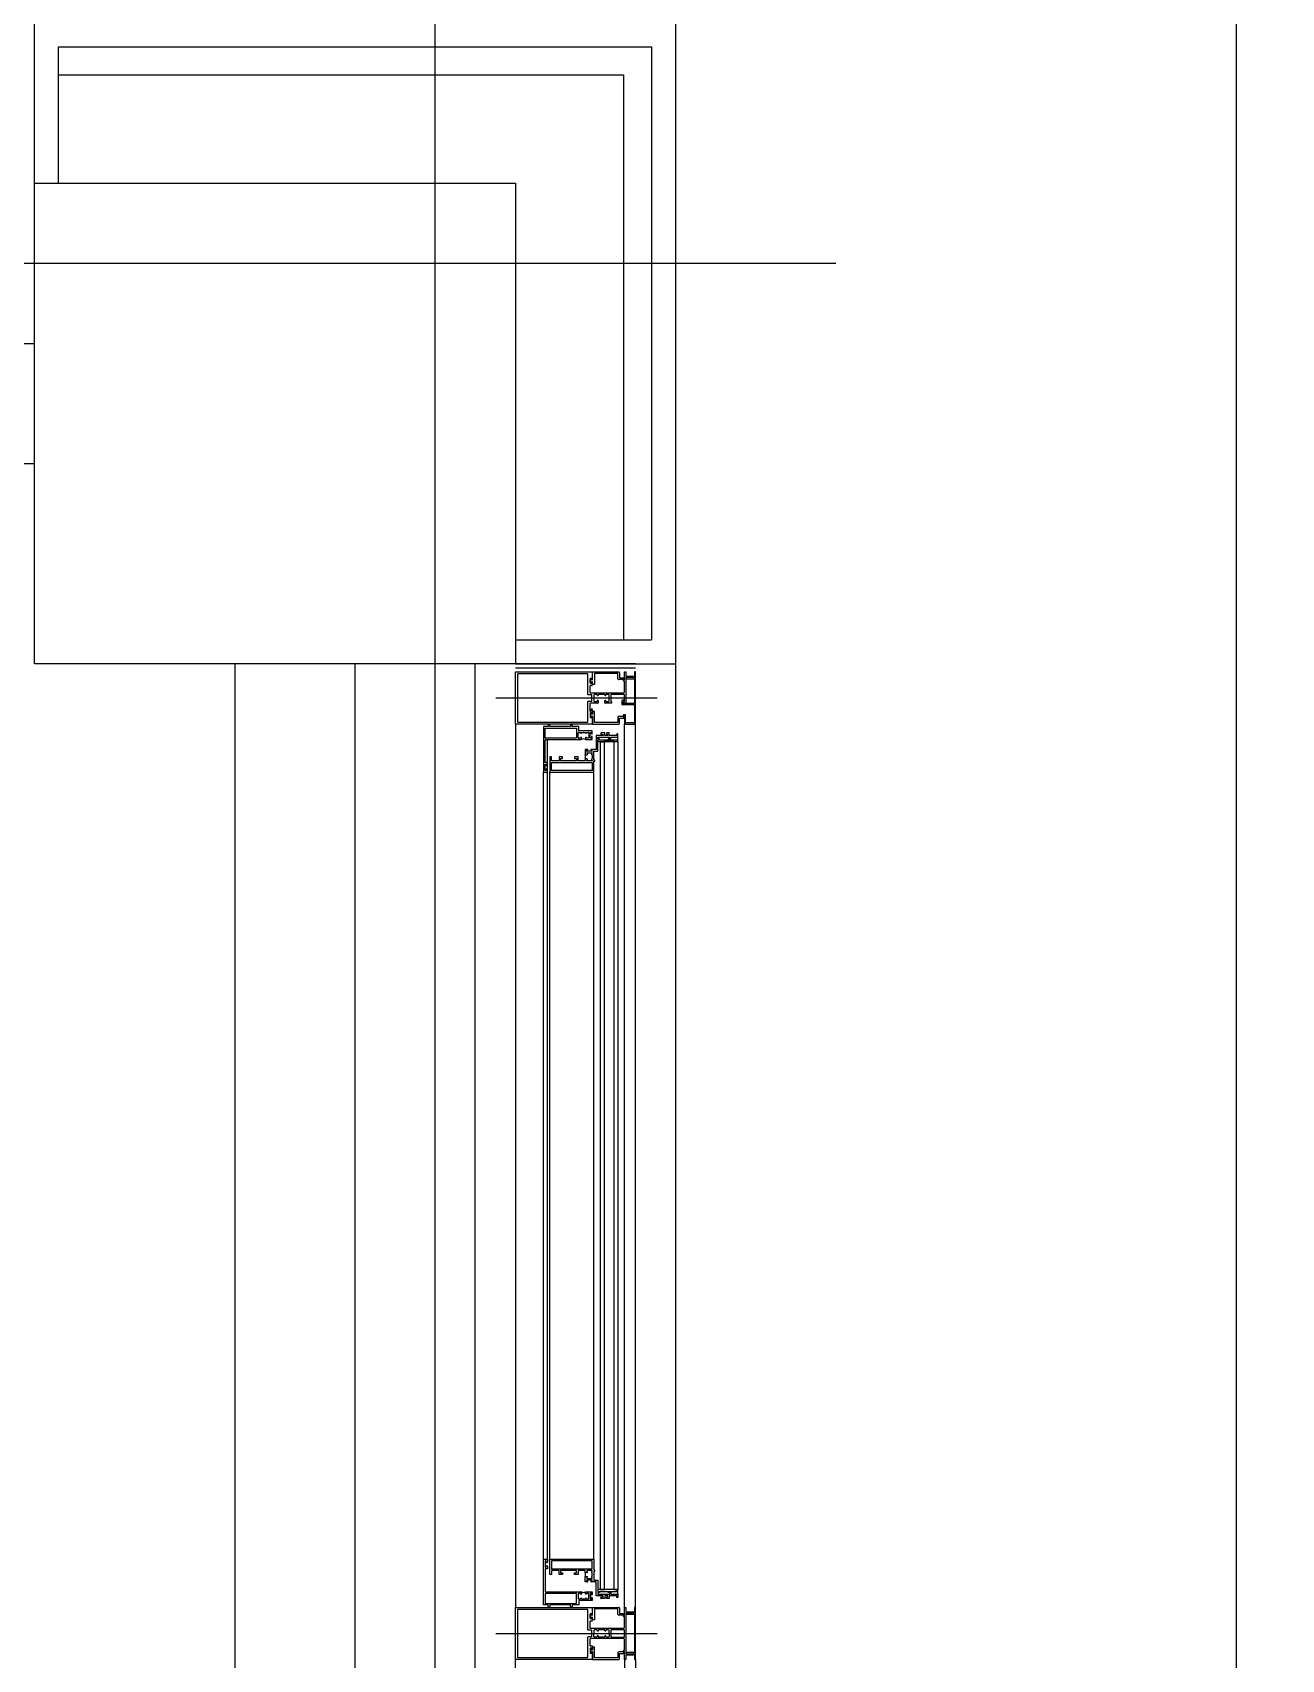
# Model space of a CAD drawing. Header units: millimetres. Extents: x 0 to 356400, y 0 to 68257.
# Drawn here: x 66774.1 to 66836.4, y 7028.2 to 7109.4 of the extents above; entities that cross this region are included whole.
import ezdxf

# ---------------------------------------------------------------- set-up
doc = ezdxf.new("R2010")
doc.units = ezdxf.units.MM
doc.header["$LTSCALE"] = 75
doc.layers.add('8', color=8, linetype='Continuous')

# ---------------------------------------------------------------- blocks, each defined once
blk = doc.blocks.new('G$C7369CDF7')
at = {"layer": '8'}
for p, q in [((16630.3, 55550), (5730.3, 55550)), ((6730.3, 45550), (6730.3, 55050)), ((6430.3, 54850), (7230.3, 54850)), ((7230.3, 54650), (7230.3, 54850)), ((7230.3, 54850), (10850.3, 54850)), ((7272.8, 54625.8), (7272.8, 54827.1)), ((8440.3, 54625.8), (8440.3, 54827.1)), ((6460.3, 54080), (6460.3, 54820)), ((6460.3, 54820), (7200.3, 54820)), ((7200.3, 54650), (7200.3, 54820)), ((6495.3, 54080), (6495.3, 54785)), ((6495.3, 54785), (7200.3, 54785)), ((7230.3, 54800), (7230.3, 54600)), ((7230.3, 54650), (7230.3, 54800)), ((7235.3, 54650), (7235.3, 54800)), ((7305.3, 54800), (7240.3, 54800)), ((7240.3, 54800), (7240.3, 54798.5)), ((7240.3, 54798.5), (7246.8, 54798.5)), ((7240.3, 54786), (7240.3, 54788)), ((7240.3, 54788), (7245.2, 54788)), ((7250.3, 54786), (7240.3, 54786)), ((7245.7, 54788.5), (7245.7, 54796.7)), ((7247.2, 54796.7), (7247.2, 54788.5)), ((7247.3, 54798), (7247.3, 54789.1)), ((7247.7, 54788), (7278.3, 54788)), ((7247.8, 54780), (7247.8, 54785.5)), ((7247.8, 54785.5), (7249.8, 54785.5)), ((7248.8, 54789.1), (7248.8, 54798)), ((7249.3, 54798.5), (7278.6, 54798.5)), ((7249.8, 54785.5), (7249.8, 54779)), ((7250.3, 54785.3), (7250.3, 54786)), ((7265.3, 54786), (7251.8, 54786)), ((7251.8, 54786), (7251.8, 54785.3)), ((7266.3, 54757.8), (7266.3, 54785)), ((7268.3, 54785.5), (7268.3, 54769.5)), ((7276.9, 54786), (7268.8, 54786)), ((7277.1, 54785.7), (7275.6, 54785.7)), ((7275.6, 54785.7), (7275.6, 54783.7)), ((7276.6, 54782.7), (7280.1, 54782.7)), ((7277.6, 54784.2), (7277.1, 54785.7)), ((7277.8, 54784.5), (7277.4, 54785.7)), ((7279.6, 54784.2), (7277.6, 54784.2)), ((7279.3, 54784.5), (7277.8, 54784.5)), ((7279.3, 54787), (7279.3, 54784.5)), ((7279.6, 54797.5), (7279.6, 54784.2)), ((7281.1, 54783.7), (7281.1, 54797.5)), ((7282.1, 54798.5), (7303.3, 54798.5)), ((7303.3, 54787.5), (7293.8, 54787.5)), ((7293.8, 54787.5), (7293.8, 54785.3)), ((7295.3, 54785.3), (7295.3, 54786)), ((7295.3, 54786), (7305.3, 54786)), ((7297.8, 54785.5), (7295.8, 54785.5)), ((7295.8, 54785.5), (7295.8, 54779)), ((7297.8, 54780), (7297.8, 54785.5)), ((7303.8, 54798), (7303.8, 54788)), ((8407.8, 54800), (7305.3, 54800)), ((7305.3, 54786), (7305.3, 54800)), ((8407.8, 54786), (7305.3, 54786)), ((8440.3, 54800), (8407.8, 54800)), ((8407.8, 54800), (8407.8, 54798.5)), ((8407.8, 54798.5), (8414.3, 54798.5)), ((8407.8, 54786), (8407.8, 54788)), ((8407.8, 54788), (8412.7, 54788)), ((8417.8, 54786), (8407.8, 54786)), ((8413.2, 54788.5), (8413.2, 54796.7)), ((8414.7, 54796.7), (8414.7, 54788.5)), ((8414.8, 54798), (8414.8, 54789.1)), ((8415.2, 54788), (8440.3, 54788)), ((8415.3, 54780), (8415.3, 54785.5)), ((8415.3, 54785.5), (8417.3, 54785.5)), ((8416.3, 54789.1), (8416.3, 54798)), ((8416.8, 54798.5), (8464.3, 54798.5)), ((8417.3, 54785.5), (8417.3, 54779)), ((8417.8, 54785.3), (8417.8, 54786)), ((8432.8, 54786), (8419.3, 54786)), ((8419.3, 54786), (8419.3, 54785.3)), ((8433.8, 54757.8), (8433.8, 54785)), ((8444.8, 54786), (8435.8, 54786)), ((8435.8, 54786), (8435.8, 54769)), ((8472.8, 54800), (8440.3, 54800)), ((8440.3, 54788), (8465.4, 54788)), ((8444.8, 54769), (8444.8, 54786)), ((8446.8, 54785), (8446.8, 54757.8)), ((8461.3, 54786), (8447.8, 54786)), ((8461.3, 54785.3), (8461.3, 54786)), ((8472.8, 54786), (8462.8, 54786)), ((8462.8, 54786), (8462.8, 54785.3)), ((8465.3, 54785.5), (8463.3, 54785.5)), ((8463.3, 54785.5), (8463.3, 54779)), ((8464.3, 54798.5), (8464.3, 54789.1)), ((8465.3, 54780), (8465.3, 54785.5)), ((8465.8, 54789.1), (8465.8, 54798)), ((8465.9, 54788.5), (8465.9, 54796.7)), ((8466.3, 54798.5), (8472.8, 54798.5)), ((8467.4, 54796.7), (8467.4, 54788.5)), ((8467.9, 54788), (8472.8, 54788)), ((8472.8, 54800), (10775.3, 54800)), ((8472.8, 54798.5), (8472.8, 54800)), ((8472.8, 54788), (8472.8, 54786)), ((8472.8, 54786), (10775.3, 54786)), ((7240.3, 54746.3), (7240.3, 54779)), ((7241.3, 54780), (7247.8, 54780)), ((7248.8, 54778), (7242.3, 54778)), ((7242.3, 54778), (7242.3, 54748.6)), ((7268.3, 54766.2), (7268.3, 54763.5)), ((7268.8, 54769), (7277, 54769)), ((7268.8, 54763), (7269, 54763)), ((7276.5, 54767), (7269.1, 54767)), ((7276.5, 54763), (7276.8, 54763)), ((7277.3, 54763.5), (7277.3, 54766.2)), ((7277.4, 54769.3), (7277.8, 54770)), ((7277.8, 54770), (7279.3, 54770)), ((7279.3, 54770), (7279.3, 54762)), ((7296.8, 54778), (7303.3, 54778)), ((7304.3, 54780), (7297.8, 54780)), ((7303.3, 54778), (7303.3, 54748.6)), ((7305.3, 54746.3), (7305.3, 54779)), ((7319.7, 54767.2), (7316.5, 54767.2)), ((7316.5, 54767.2), (7316.5, 54764.2)), ((7317, 54763.7), (7317.7, 54763.7)), ((7317.5, 54777.7), (7317.5, 54776.8)), ((7321.7, 54778), (7317.8, 54778)), ((7317.8, 54776.5), (7319.7, 54776.5)), ((7318.2, 54764.2), (7318.2, 54765.2)), ((7318.2, 54765.2), (7319.7, 54765.2)), ((7319.7, 54776.5), (7319.7, 54767.2)), ((7319.7, 54765.2), (7319.7, 54763.7)), ((7319.7, 54763.7), (7319.7, 54761.5)), ((7321.7, 54769), (7321.7, 54778)), ((7325.2, 54769), (7321.7, 54769)), ((7321.7, 54753), (7321.7, 54767.7)), ((7321.7, 54767.7), (7323.9, 54767.7)), ((7323.9, 54767.7), (7323.9, 54765.7)), ((7323.9, 54765.7), (7325.2, 54765.7)), ((7327.7, 54777), (7325.2, 54753)), ((7325.2, 54753), (7325.2, 54777)), ((7325.2, 54777), (7327.7, 54777)), ((7325.2, 54765.7), (7325.2, 54769)), ((7327.7, 54778), (8385.4, 54778)), ((7327.7, 54778), (7327.7, 54756)), ((7327.7, 54777), (7327.7, 54753)), ((7327.7, 54773), (8385.4, 54773)), ((7327.7, 54756), (7327.7, 54762)), ((8385.4, 54773), (8385.4, 54778)), ((8385.4, 54777), (8385.4, 54753)), ((8387.9, 54777), (8385.4, 54777)), ((8385.4, 54756), (8385.4, 54762)), ((8387.9, 54753), (8387.9, 54777)), ((8387.9, 54765.7), (8387.9, 54769)), ((8387.9, 54769), (8391.4, 54769)), ((8389.2, 54765.7), (8387.9, 54765.7)), ((8391.4, 54767.7), (8389.2, 54767.7)), ((8389.2, 54767.7), (8389.2, 54765.7)), ((8391.4, 54769), (8391.4, 54778)), ((8391.4, 54778), (8395.3, 54778)), ((8391.4, 54753), (8391.4, 54767.7)), ((8395.3, 54776.5), (8393.4, 54776.5)), ((8393.4, 54776.5), (8393.4, 54767.2)), ((8393.4, 54767.2), (8396.6, 54767.2)), ((8394.9, 54765.2), (8393.4, 54765.2)), ((8393.4, 54765.2), (8393.4, 54763.7)), ((8393.4, 54763.7), (8393.4, 54761.5)), ((8394.9, 54764.2), (8394.9, 54765.2)), ((8396.1, 54763.7), (8395.4, 54763.7)), ((8395.6, 54777.7), (8395.6, 54776.8)), ((8396.6, 54767.2), (8396.6, 54764.2)), ((8407.8, 54746.3), (8407.8, 54779)), ((8408.8, 54780), (8415.3, 54780)), ((8416.3, 54778), (8409.8, 54778)), ((8409.8, 54778), (8409.8, 54748.6)), ((8435.8, 54769), (8440.3, 54769)), ((8435.8, 54766.2), (8435.8, 54763.5)), ((8436.3, 54763), (8436.5, 54763)), ((8440.3, 54767), (8436.6, 54767)), ((8440.3, 54769), (8444.8, 54769)), ((8440.3, 54767), (8444, 54767)), ((8444.3, 54763), (8444, 54763)), ((8444.8, 54766.2), (8444.8, 54763.5)), ((8464.3, 54778), (8470.8, 54778)), ((8471.8, 54780), (8465.3, 54780)), ((8470.8, 54778), (8470.8, 54748.6)), ((8472.8, 54746.3), (8472.8, 54779)), ((7249.8, 54746.3), (7240.3, 54746.3)), ((7240.3, 54746), (7249.2, 54746)), ((7240.3, 54650), (7240.3, 54746)), ((7242.3, 54748.6), (7255.8, 54748.6)), ((7249.2, 54744.9), (7248.3, 54744.9)), ((7248.3, 54744.9), (7248.3, 54743.3)), ((7248.3, 54743.3), (7254.3, 54743.3)), ((7248.4, 54743.9), (7248.4, 54744.4)), ((7248.9, 54744.9), (7249.8, 54744.9)), ((7253.6, 54743.4), (7248.9, 54743.4)), ((7255.8, 54746.3), (7252.8, 54746.3)), ((7252.8, 54744.9), (7253.6, 54744.9)), ((7253.3, 54746), (7256.8, 54746)), ((7254.3, 54744.9), (7253.3, 54744.9)), ((7254.1, 54744.4), (7254.1, 54743.9)), ((7254.3, 54743.3), (7254.3, 54744.9)), ((7255.8, 54748.6), (7255.8, 54746.3)), ((7257.3, 54745.5), (7257.3, 54743.5)), ((7257.8, 54743), (7265.8, 54743)), ((7266.6, 54757.5), (7266.3, 54757.8)), ((7266.3, 54757.2), (7266.6, 54757.5)), ((7266.3, 54743.5), (7266.3, 54757.2)), ((7268.3, 54761), (7268.3, 54754)), ((7268.3, 54751.5), (7268.3, 54748.8)), ((7269, 54761.5), (7268.8, 54761.5)), ((7268.8, 54753.5), (7269, 54753.5)), ((7269, 54752), (7268.8, 54752)), ((7268.8, 54745), (7268.8, 54741)), ((7269.1, 54748), (7276.5, 54748)), ((7276.3, 54745.5), (7269.3, 54745.5)), ((7278.8, 54761.5), (7276.5, 54761.5)), ((7276.5, 54753.5), (7278.8, 54753.5)), ((7276.8, 54752), (7276.5, 54752)), ((7276.8, 54741), (7276.8, 54745)), ((7277.3, 54748.8), (7277.3, 54751.5)), ((7279.3, 54753), (7279.3, 54743.5)), ((7279.8, 54743), (7288.8, 54743)), ((7287.3, 54746), (7292.2, 54746)), ((7288.8, 54744.5), (7287.3, 54744.5)), ((7289.3, 54743.5), (7289.3, 54744)), ((7303.3, 54748.6), (7289.8, 54748.6)), ((7289.8, 54748.6), (7289.8, 54746.3)), ((7289.8, 54746.3), (7292.8, 54746.3)), ((7292.2, 54744.9), (7291.3, 54744.9)), ((7291.3, 54744.9), (7291.3, 54743.3)), ((7291.3, 54743.3), (7297.3, 54743.3)), ((7291.4, 54744.4), (7291.4, 54743.9)), ((7292.8, 54744.9), (7291.9, 54744.9)), ((7291.9, 54743.4), (7296.6, 54743.4)), ((7295.8, 54746.3), (7305.3, 54746.3)), ((7296.6, 54744.9), (7295.8, 54744.9)), ((7296.3, 54746), (7305.3, 54746)), ((7297.3, 54744.9), (7296.3, 54744.9)), ((7297.1, 54743.9), (7297.1, 54744.4)), ((7297.3, 54743.3), (7297.3, 54744.9)), ((7305.3, 54746), (7305.3, 54650)), ((7317.3, 54746), (7313.8, 54746)), ((7313.8, 54746), (7313.8, 54735.3)), ((7315.8, 54743.5), (7315.8, 54745)), ((7315.8, 54745), (7317.3, 54745)), ((7322.8, 54743.5), (7315.8, 54743.5)), ((7319.7, 54761.5), (7316.5, 54761.5)), ((7316.5, 54761.5), (7316.5, 54757)), ((7317, 54756.5), (7317.7, 54756.5)), ((7318.2, 54757), (7318.2, 54759.5)), ((7318.2, 54759.5), (7319.7, 54759.5)), ((7319.7, 54759.5), (7319.7, 54751)), ((7319.7, 54751), (7337, 54751)), ((7320.8, 54745.5), (7320.8, 54745.5)), ((7324.8, 54746), (7321.3, 54746)), ((7321.3, 54745), (7322.8, 54745)), ((7323.9, 54753), (7321.7, 54753)), ((7322.8, 54745), (7322.8, 54743.5)), ((7325.2, 54755), (7323.9, 54755)), ((7323.9, 54755), (7323.9, 54753)), ((7324.8, 54738.1), (7324.8, 54746)), ((7325.2, 54753), (7325.2, 54755)), ((7327.7, 54753), (7325.2, 54753)), ((7339, 54753), (7325.2, 54753)), ((7327.7, 54761), (8385.4, 54761)), ((7327.7, 54756), (8385.4, 54756)), ((7337, 54751), (7337, 54744.5)), ((7338, 54744.5), (7338, 54745.4)), ((7339, 54748), (7339, 54753)), ((7346, 54748), (7339, 54748)), ((7339.3, 54745.4), (7339.3, 54739.2)), ((7341.3, 54739.6), (7341.3, 54745.4)), ((7341.9, 54746), (7342.2, 54746)), ((7344.2, 54746), (7344.2, 54748)), ((7344.2, 54746), (7348.4, 54746)), ((7346.3, 54747.7), (7346, 54748)), ((7346.6, 54748), (7346.3, 54747.7)), ((7350.3, 54748), (7346.6, 54748)), ((7350.3, 54748.5), (7350.3, 54748)), ((7350.4, 54746), (7350.7, 54746)), ((7351.3, 54745.4), (7351.3, 54739.6)), ((7351.8, 54748), (7351.8, 54748.5)), ((8347.8, 54748), (7351.8, 54748)), ((7365.3, 54748), (7351.8, 54748)), ((7353.3, 54695), (7353.3, 54746)), ((7353.3, 54746), (7363.3, 54746)), ((7363.3, 54746), (7363.3, 54695)), ((7365.3, 54693), (7365.3, 54748)), ((8347.8, 54693), (8347.8, 54748)), ((8347.8, 54748), (8361.3, 54748)), ((8359.8, 54746), (8349.8, 54746)), ((8349.8, 54746), (8349.8, 54695)), ((8359.8, 54695), (8359.8, 54746)), ((8361.3, 54748), (8361.3, 54748.5)), ((8361.8, 54745.4), (8361.8, 54739.6)), ((8362.7, 54746), (8362.4, 54746)), ((8362.8, 54748.5), (8362.8, 54748)), ((8362.8, 54748), (8366.5, 54748)), ((8368.9, 54746), (8364.7, 54746)), ((8366.5, 54748), (8366.8, 54747.7)), ((8366.8, 54747.7), (8367.1, 54748)), ((8367.1, 54748), (8374, 54748)), ((8371.2, 54746), (8370.9, 54746)), ((8371.8, 54739.6), (8371.8, 54745.4)), ((8373.8, 54745.4), (8373.8, 54739.2)), ((8374, 54748), (8374, 54753)), ((8374, 54753), (8387.9, 54753)), ((8375, 54744.5), (8375, 54745.4)), ((8393.4, 54751), (8376, 54751)), ((8376, 54751), (8376, 54744.5)), ((8385.4, 54753), (8387.9, 54753)), ((8387.9, 54753), (8387.9, 54755)), ((8387.9, 54755), (8389.2, 54755)), ((8388.3, 54738.1), (8388.3, 54746)), ((8388.3, 54746), (8391.8, 54746)), ((8389.2, 54755), (8389.2, 54753)), ((8389.2, 54753), (8391.4, 54753)), ((8391.8, 54745), (8390.3, 54745)), ((8390.3, 54745), (8390.3, 54743.5)), ((8390.3, 54743.5), (8397.3, 54743.5)), ((8392.3, 54745.5), (8392.3, 54745.5)), ((8393.4, 54761.5), (8396.6, 54761.5)), ((8394.9, 54759.5), (8393.4, 54759.5)), ((8393.4, 54759.5), (8393.4, 54751)), ((8394.9, 54757), (8394.9, 54759.5)), ((8396.1, 54756.5), (8395.4, 54756.5)), ((8395.8, 54746), (8399.3, 54746)), ((8397.3, 54745), (8395.8, 54745)), ((8396.6, 54761.5), (8396.6, 54757)), ((8397.3, 54743.5), (8397.3, 54745)), ((8399.3, 54746), (8399.3, 54735.3)), ((8417.3, 54746.3), (8407.8, 54746.3)), ((8407.8, 54650), (8407.8, 54746)), ((8407.8, 54746), (8416.7, 54746)), ((8409.8, 54748.6), (8423.3, 54748.6)), ((8416.7, 54744.9), (8415.8, 54744.9)), ((8415.8, 54744.9), (8415.8, 54743.3)), ((8415.8, 54743.3), (8421.8, 54743.3)), ((8415.9, 54743.9), (8415.9, 54744.4)), ((8416.4, 54744.9), (8417.3, 54744.9)), ((8421.1, 54743.4), (8416.4, 54743.4)), ((8423.3, 54746.3), (8420.3, 54746.3)), ((8420.3, 54744.9), (8421.1, 54744.9)), ((8420.8, 54746), (8424.3, 54746)), ((8421.8, 54744.9), (8420.8, 54744.9)), ((8421.6, 54744.4), (8421.6, 54743.9)), ((8421.8, 54743.3), (8421.8, 54744.9)), ((8423.3, 54748.6), (8423.3, 54746.3)), ((8424.8, 54745.5), (8424.8, 54743.5)), ((8425.3, 54743), (8433.3, 54743)), ((8434.1, 54757.5), (8433.8, 54757.8)), ((8433.8, 54757.2), (8434.1, 54757.5)), ((8433.8, 54743.5), (8433.8, 54757.2)), ((8435.8, 54761), (8435.8, 54754)), ((8435.8, 54751.5), (8435.8, 54748.8)), ((8436.5, 54761.5), (8436.3, 54761.5)), ((8436.3, 54753.5), (8436.5, 54753.5)), ((8436.5, 54752), (8436.3, 54752)), ((8436.3, 54745), (8436.3, 54741)), ((8436.6, 54748), (8440.3, 54748)), ((8440.3, 54745.5), (8436.8, 54745.5)), ((8444, 54748), (8440.3, 54748)), ((8443.8, 54745.5), (8440.3, 54745.5)), ((8444, 54761.5), (8444.3, 54761.5)), ((8444.3, 54753.5), (8444, 54753.5)), ((8444, 54752), (8444.3, 54752)), ((8444.3, 54741), (8444.3, 54745)), ((8444.8, 54761), (8444.8, 54754)), ((8444.8, 54751.5), (8444.8, 54748.8)), ((8446.8, 54757.8), (8446.5, 54757.5)), ((8446.5, 54757.5), (8446.8, 54757.2)), ((8446.8, 54757.2), (8446.8, 54743.5)), ((8447.3, 54743), (8455.3, 54743)), ((8455.8, 54743.5), (8455.8, 54745.5)), ((8456.3, 54746), (8459.7, 54746)), ((8470.8, 54748.6), (8457.3, 54748.6)), ((8457.3, 54748.6), (8457.3, 54746.3)), ((8457.3, 54746.3), (8460.3, 54746.3)), ((8459.7, 54744.9), (8458.8, 54744.9)), ((8458.8, 54744.9), (8458.8, 54743.3)), ((8458.8, 54743.3), (8464.8, 54743.3)), ((8458.9, 54744.4), (8458.9, 54743.9)), ((8460.3, 54744.9), (8459.4, 54744.9)), ((8459.4, 54743.4), (8464.1, 54743.4)), ((8463.3, 54746.3), (8472.8, 54746.3)), ((8464.1, 54744.9), (8463.3, 54744.9)), ((8463.8, 54746), (8472.8, 54746)), ((8464.8, 54744.9), (8463.8, 54744.9)), ((8464.6, 54743.9), (8464.6, 54744.4)), ((8464.8, 54743.3), (8464.8, 54744.9)), ((8472.8, 54746), (8472.8, 54650)), ((7242.8, 54740), (7242.8, 54653)), ((7268.3, 54740.5), (7243.3, 54740.5)), ((7302.3, 54740.5), (7277.3, 54740.5)), ((7302.8, 54653), (7302.8, 54740)), ((7313.3, 54729), (7308.3, 54729)), ((7308.3, 54729), (7308.3, 54721)), ((7310.3, 54726.5), (7322.8, 54726.5)), ((7310.3, 54687), (7310.3, 54726.5)), ((7313.8, 54735.3), (7314.1, 54735)), ((7314.1, 54735), (7313.8, 54734.7)), ((7313.8, 54734.7), (7313.8, 54729.5)), ((7315.8, 54738.6), (7315.8, 54741)), ((7316.3, 54738.6), (7315.8, 54738.6)), ((7315.8, 54732.4), (7315.8, 54737.6)), ((7315.8, 54737.6), (7316.3, 54737.6)), ((7316.3, 54732.4), (7315.8, 54732.4)), ((7315.8, 54729), (7315.8, 54731.4)), ((7315.8, 54731.4), (7316.3, 54731.4)), ((7316.3, 54741.5), (7322.3, 54741.5)), ((7322.3, 54728.5), (7316.3, 54728.5)), ((7322.8, 54738.6), (7322.3, 54738.6)), ((7322.3, 54737.6), (7324.3, 54737.6)), ((7324.3, 54732.4), (7322.3, 54732.4)), ((7322.3, 54731.4), (7322.8, 54731.4)), ((7322.8, 54741), (7322.8, 54738.6)), ((7322.8, 54731.4), (7322.8, 54729)), ((7322.8, 54726.5), (7322.8, 54687)), ((7324.8, 54688), (7324.8, 54731.9)), ((7337, 54740.1), (7337, 54737)), ((7337, 54737), (7343.2, 54737)), ((7338, 54739.2), (7338, 54740.1)), ((7342.2, 54739), (7341.9, 54739)), ((7343.7, 54737.5), (7343.7, 54739.5)), ((7351.3, 54728.5), (7346.3, 54728.5)), ((7346.3, 54728.5), (7346.3, 54724)), ((7346.3, 54724), (7348.3, 54724)), ((7348.3, 54724), (7348.3, 54726.5)), ((7348.3, 54726.5), (7351.3, 54726.5)), ((7348.9, 54739.5), (7348.9, 54737.5)), ((7349.4, 54737), (7351.3, 54737)), ((7350.7, 54739), (7350.4, 54739)), ((7351.3, 54737), (7351.3, 54728.5)), ((7351.3, 54726.5), (7351.3, 54706.5)), ((8363.7, 54737), (8361.8, 54737)), ((8361.8, 54737), (8361.8, 54728.5)), ((8361.8, 54728.5), (8366.8, 54728.5)), ((8364.8, 54726.5), (8361.8, 54726.5)), ((8361.8, 54726.5), (8361.8, 54706.5)), ((8362.4, 54739), (8362.7, 54739)), ((8364.2, 54739.5), (8364.2, 54737.5)), ((8364.8, 54724), (8364.8, 54726.5)), ((8366.8, 54724), (8364.8, 54724)), ((8366.8, 54728.5), (8366.8, 54724)), ((8369.4, 54737.5), (8369.4, 54739.5)), ((8376, 54737), (8369.9, 54737)), ((8370.9, 54739), (8371.2, 54739)), ((8375, 54739.2), (8375, 54740.1)), ((8376, 54740.1), (8376, 54737)), ((8388.3, 54688), (8388.3, 54731.9)), ((8390.8, 54737.6), (8388.8, 54737.6)), ((8388.8, 54732.4), (8390.8, 54732.4)), ((8390.3, 54741), (8390.3, 54738.6)), ((8390.3, 54738.6), (8390.8, 54738.6)), ((8390.8, 54731.4), (8390.3, 54731.4)), ((8390.3, 54731.4), (8390.3, 54729)), ((8402.8, 54726.5), (8390.3, 54726.5)), ((8390.3, 54726.5), (8390.3, 54687)), ((8396.8, 54741.5), (8390.8, 54741.5)), ((8390.8, 54728.5), (8396.8, 54728.5)), ((8396.8, 54738.6), (8397.3, 54738.6)), ((8397.3, 54737.6), (8396.8, 54737.6)), ((8396.8, 54732.4), (8397.3, 54732.4)), ((8397.3, 54731.4), (8396.8, 54731.4)), ((8397.3, 54738.6), (8397.3, 54741)), ((8397.3, 54732.4), (8397.3, 54737.6)), ((8397.3, 54729), (8397.3, 54731.4)), ((8399.3, 54735.3), (8399, 54735)), ((8399, 54735), (8399.3, 54734.7)), ((8399.3, 54734.7), (8399.3, 54729.5)), ((8399.8, 54729), (8404.8, 54729)), ((8402.8, 54687), (8402.8, 54726.5)), ((8404.8, 54729), (8404.8, 54721)), ((8410.3, 54740), (8410.3, 54652.5)), ((8435.8, 54740.5), (8410.8, 54740.5)), ((8469.8, 54740.5), (8444.8, 54740.5)), ((8470.3, 54652.5), (8470.3, 54740)), ((7308.3, 54721), (7306.3, 54721)), ((7306.3, 54719), (7308.3, 54719)), ((7308.3, 54719), (7308.3, 54693)), ((7348.3, 54709), (7346.3, 54709)), ((7346.3, 54709), (7346.3, 54704.5)), ((7346.3, 54704.5), (7351.3, 54704.5)), ((7348.3, 54706.5), (7348.3, 54709)), ((7351.3, 54706.5), (7348.3, 54706.5)), ((7351.3, 54704.5), (7351.3, 54695)), ((8361.8, 54706.5), (8364.8, 54706.5)), ((8366.8, 54704.5), (8361.8, 54704.5)), ((8361.8, 54704.5), (8361.8, 54695)), ((8364.8, 54706.5), (8364.8, 54709)), ((8364.8, 54709), (8366.8, 54709)), ((8366.8, 54709), (8366.8, 54704.5)), ((8404.8, 54721), (8406.8, 54721)), ((8406.8, 54719), (8404.8, 54719)), ((8404.8, 54719), (8404.8, 54693)), ((7308.3, 54693), (7306.3, 54693)), ((7306.3, 54691), (7308.3, 54691)), ((7308.3, 54691), (7308.3, 54685)), ((7308.3, 54685), (7365.3, 54685)), ((7322.8, 54687), (7310.3, 54687)), ((8347.8, 54690), (7324.8, 54690)), ((7353.3, 54687), (7325.8, 54687)), ((7351.3, 54695), (7346.3, 54695)), ((7346.3, 54695), (7346.3, 54693)), ((7346.3, 54693), (7365.3, 54693)), ((7363.3, 54695), (7353.3, 54695)), ((7356.8, 54690), (7353.3, 54690)), ((7353.3, 54690), (7353.3, 54687)), ((7355.3, 54687), (7355.3, 54688.5)), ((7355.3, 54688.5), (7356.8, 54688.5)), ((7363.3, 54687), (7355.3, 54687)), ((7365.3, 54690), (7361.8, 54690)), ((7361.8, 54688.5), (7363.3, 54688.5)), ((7363.3, 54688.5), (7363.3, 54687)), ((8347.8, 54693), (7365.3, 54693)), ((7365.3, 54685), (7365.3, 54690)), ((8347.8, 54685), (7365.3, 54685)), ((8366.8, 54693), (8347.8, 54693)), ((8347.8, 54690), (8351.3, 54690)), ((8347.8, 54685), (8347.8, 54690)), ((8404.8, 54685), (8347.8, 54685)), ((8349.8, 54695), (8359.8, 54695)), ((8351.3, 54688.5), (8349.8, 54688.5)), ((8349.8, 54688.5), (8349.8, 54687)), ((8349.8, 54687), (8357.8, 54687)), ((8356.3, 54690), (8359.8, 54690)), ((8357.8, 54688.5), (8356.3, 54688.5)), ((8357.8, 54687), (8357.8, 54688.5)), ((8359.8, 54690), (8359.8, 54687)), ((8359.8, 54687), (8387.3, 54687)), ((8361.8, 54695), (8366.8, 54695)), ((8366.8, 54695), (8366.8, 54693)), ((8390.3, 54687), (8402.8, 54687)), ((8404.8, 54693), (8406.8, 54693)), ((8406.8, 54691), (8404.8, 54691)), ((8404.8, 54691), (8404.8, 54685)), ((6630.3, 54650), (7230.3, 54650)), ((6630.3, 54050), (6630.3, 54650)), ((6630.3, 54650), (7230.3, 54650)), ((6630.3, 54050), (6630.3, 54650)), ((7230.3, 54650), (7230.3, 54050)), ((7230.3, 54650), (7230.3, 54050)), ((7305.3, 54650), (7240.3, 54650)), ((7243.3, 54652.5), (7302.3, 54652.5)), ((7305.3, 54650), (8407.8, 54650)), ((8472.8, 54650), (8407.8, 54650)), ((8410.3, 54652.5), (8470.3, 54652.5)), ((10775.3, 54650), (8472.8, 54650)), ((10850.3, 54600), (7230.3, 54600)), ((18080.3, 54550), (6230.3, 54550)), ((10850.3, 54450), (7230.3, 54450)), ((7230.3, 54450), (7230.3, 54300)), ((7230.3, 54300), (11000.3, 54300)), ((6630.3, 54080), (6460.3, 54080)), ((6630.3, 54050), (6430.3, 54050)), ((7230.3, 54050), (6630.3, 54050)), ((7230.3, 54050), (6630.3, 54050)), ((6830.3, 50415), (6830.3, 54050)), ((6980.3, 54050), (6830.3, 54050)), ((6980.3, 50265), (6980.3, 54050))]:
    blk.add_line(p, q, dxfattribs=at)
for centre, radius, start, end in [((8930.3, 49525), 10000, 90, 153.25632), ((10230.3, 49050), 9000, 90, 154.10353), ((10230.3, 49050), 8800, 90, 154.10353), ((7245.2, 54788.5), 0.5, 270, 0), ((7246.4, 54796.7), 0.75, 0, 180), ((7246.8, 54798), 0.5, 0, 90), ((7247.7, 54788.5), 0.5, 180, 270), ((7248, 54789.1), 0.75, 180, 0), ((7249.3, 54798), 0.5, 90, 180), ((7251, 54785.3), 0.75, 180, 0), ((7265.3, 54785), 1, 0, 90), ((7268.8, 54785.5), 0.5, 90, 180), ((7276.6, 54783.7), 1, 180, 270), ((7276.9, 54785.5), 0.5, 18.4349, 90), ((7278.3, 54787), 1, 0, 90), ((7278.6, 54797.5), 1, 0, 90), ((7280.1, 54783.7), 1, 270, 0), ((7282.1, 54797.5), 1, 90, 180), ((7294.5, 54785.3), 0.75, 180, 0), ((7303.3, 54798), 0.5, 0, 90), ((7303.3, 54788), 0.5, 270, 0), ((8412.7, 54788.5), 0.5, 270, 0), ((8413.9, 54796.7), 0.75, 0, 180), ((8414.3, 54798), 0.5, 0, 90), ((8415.2, 54788.5), 0.5, 180, 270), ((8415.5, 54789.1), 0.75, 180, 0), ((8416.8, 54798), 0.5, 90, 180), ((8418.5, 54785.3), 0.75, 180, 0), ((8432.8, 54785), 1, 0, 90), ((8447.8, 54785), 1, 90, 180), ((8462, 54785.3), 0.75, 180, 0), ((8465, 54789.1), 0.75, 180, 0), ((8465.4, 54788.5), 0.5, 270, 0), ((8466.3, 54798), 0.5, 90, 180), ((8466.6, 54796.7), 0.75, 0, 180), ((8467.9, 54788.5), 0.5, 180, 270), ((7241.3, 54779), 1, 90, 180), ((7248.8, 54779), 1, 270, 0), ((7268.8, 54769.5), 0.5, 180, 270), ((7269.1, 54766.2), 0.8, 90, 180), ((7268.8, 54763.5), 0.5, 180, 270), ((7269, 54762.3), 0.75, 270, 90), ((7276.5, 54762.3), 0.75, 90, 270), ((7276.5, 54766.2), 0.8, 0, 90), ((7276.8, 54763.5), 0.5, 270, 0), ((7277, 54769.5), 0.5, 270, 333.4349), ((7278.8, 54762), 0.5, 270, 0), ((7296.8, 54779), 1, 180, 270), ((7304.3, 54779), 1, 0, 90), ((7317, 54764.2), 0.5, 180, 270), ((7317.8, 54777.7), 0.3, 90, 180), ((7317.8, 54776.8), 0.3, 180, 270), ((7317.7, 54764.2), 0.5, 270, 0), ((7324.7, 54785.9), 8.43, 249.237, 290.763), ((8388.4, 54785.9), 8.43, 249.237, 290.763), ((8395.4, 54764.2), 0.5, 180, 270), ((8395.3, 54777.7), 0.3, 360, 90), ((8395.3, 54776.8), 0.3, 270, 0), ((8396.1, 54764.2), 0.5, 270, 0), ((8408.8, 54779), 1, 90, 180), ((8416.3, 54779), 1, 270, 0), ((8436.6, 54766.2), 0.8, 90, 180), ((8436.3, 54763.5), 0.5, 180, 270), ((8436.5, 54762.3), 0.75, 270, 90), ((8444, 54762.3), 0.75, 90, 270), ((8444, 54766.2), 0.8, 0, 90), ((8444.3, 54763.5), 0.5, 270, 0), ((8464.3, 54779), 1, 180, 270), ((8471.8, 54779), 1, 0, 90), ((7248.9, 54744.4), 0.5, 90, 180), ((7248.9, 54743.9), 0.5, 180, 270), ((7249.2, 54745.5), 0.55, 270, 90), ((7249.5, 54745.6), 0.765, 290.2778, 69.7222), ((7253.1, 54745.6), 0.765, 110.2778, 249.7222), ((7253.3, 54745.5), 0.55, 90, 270), ((7253.6, 54744.4), 0.5, 0, 90), ((7253.6, 54743.9), 0.5, 270, 0), ((7256.8, 54745.5), 0.5, 0, 90), ((7257.8, 54743.5), 0.5, 180, 270), ((7265.8, 54743.5), 0.5, 270, 0), ((7268.8, 54761), 0.5, 90, 180), ((7268.8, 54754), 0.5, 180, 270), ((7268.8, 54751.5), 0.5, 90, 180), ((7269.1, 54748.8), 0.8, 180, 270), ((7269.3, 54745), 0.5, 90, 180), ((7269, 54752.8), 0.75, 270, 90), ((7276.5, 54752.8), 0.75, 90, 270), ((7276.3, 54745), 0.5, 360, 90), ((7276.5, 54748.8), 0.8, 270, 0), ((7276.8, 54751.5), 0.5, 0, 90), ((7278.8, 54753), 0.5, 360, 90), ((7279.8, 54743.5), 0.5, 180, 270), ((7287.3, 54745.3), 0.75, 90, 270), ((7288.8, 54744), 0.5, 0, 90), ((7288.8, 54743.5), 0.5, 270, 0), ((7291.9, 54744.4), 0.5, 90, 180), ((7291.9, 54743.9), 0.5, 180, 270), ((7292.2, 54745.5), 0.55, 270, 90), ((7292.5, 54745.6), 0.765, 290.2778, 69.7222), ((7296.1, 54745.6), 0.765, 110.2778, 249.7222), ((7296.3, 54745.5), 0.55, 90, 270), ((7296.6, 54744.4), 0.5, 0, 90), ((7296.6, 54743.9), 0.5, 270, 0), ((7317, 54757), 0.5, 180, 270), ((7317.3, 54745.5), 0.5, 270, 90), ((7317.7, 54757), 0.5, 270, 0), ((7321.3, 54745.5), 0.5, 90, 180), ((7321.3, 54745.5), 0.5, 180, 270), ((7337.5, 54744.5), 0.5, 180, 270), ((7337.5, 54744.5), 0.5, 270, 0), ((7338.7, 54745.4), 0.625, 90, 180), ((7338.7, 54745.4), 0.625, 0, 90), ((7341.9, 54745.4), 0.6, 90, 180), ((7342.2, 54745.5), 0.5, 0, 90), ((7343.2, 54745.5), 0.5, 180, 0), ((7344.2, 54745.5), 0.5, 90, 180), ((7348.4, 54745.5), 0.5, 0, 90), ((7349.4, 54745.5), 0.5, 180, 0), ((7350.4, 54745.5), 0.5, 90, 180), ((7351, 54748.5), 0.75, 0, 180), ((7350.7, 54745.4), 0.6, 0, 90), ((8362, 54748.5), 0.75, 0, 180), ((8362.4, 54745.4), 0.6, 90, 180), ((8362.7, 54745.5), 0.5, 0, 90), ((8363.7, 54745.5), 0.5, 180, 0), ((8364.7, 54745.5), 0.5, 90, 180), ((8368.9, 54745.5), 0.5, 0, 90), ((8369.9, 54745.5), 0.5, 180, 0), ((8370.9, 54745.5), 0.5, 90, 180), ((8371.2, 54745.4), 0.6, 360, 90), ((8374.4, 54745.4), 0.625, 90, 180), ((8374.4, 54745.4), 0.625, 0, 90), ((8375.5, 54744.5), 0.5, 180, 270), ((8375.5, 54744.5), 0.5, 270, 0), ((8391.8, 54745.5), 0.5, 0, 90), ((8391.8, 54745.5), 0.5, 270, 360), ((8395.4, 54757), 0.5, 180, 270), ((8395.8, 54745.5), 0.5, 90, 270), ((8396.1, 54757), 0.5, 270, 0), ((8416.4, 54744.4), 0.5, 90, 180), ((8416.4, 54743.9), 0.5, 180, 270), ((8416.7, 54745.5), 0.55, 270, 90), ((8417, 54745.6), 0.765, 290.2778, 69.7222), ((8420.6, 54745.6), 0.765, 110.2778, 249.7222), ((8420.8, 54745.5), 0.55, 90, 270), ((8421.1, 54744.4), 0.5, 0, 90), ((8421.1, 54743.9), 0.5, 270, 0), ((8424.3, 54745.5), 0.5, 0, 90), ((8425.3, 54743.5), 0.5, 180, 270), ((8433.3, 54743.5), 0.5, 270, 0), ((8436.3, 54761), 0.5, 90, 180), ((8436.3, 54754), 0.5, 180, 270), ((8436.3, 54751.5), 0.5, 90, 180), ((8436.6, 54748.8), 0.8, 180, 270), ((8436.8, 54745), 0.5, 90, 180), ((8436.5, 54752.8), 0.75, 270, 90), ((8444, 54752.8), 0.75, 90, 270), ((8443.8, 54745), 0.5, 0, 90), ((8444, 54748.8), 0.8, 270, 0), ((8444.3, 54761), 0.5, 0, 90), ((8444.3, 54754), 0.5, 270, 0), ((8444.3, 54751.5), 0.5, 0, 90), ((8447.3, 54743.5), 0.5, 180, 270), ((8455.3, 54743.5), 0.5, 270, 0), ((8456.3, 54745.5), 0.5, 90, 180), ((8459.4, 54744.4), 0.5, 90, 180), ((8459.4, 54743.9), 0.5, 180, 270), ((8459.7, 54745.5), 0.55, 270, 90), ((8460, 54745.6), 0.765, 290.2778, 69.7222), ((8463.6, 54745.6), 0.765, 110.2778, 249.7222), ((8463.8, 54745.5), 0.55, 90, 270), ((8464.1, 54744.4), 0.5, 0, 90), ((8464.1, 54743.9), 0.5, 270, 0), ((7243.3, 54740), 0.5, 90, 180), ((7268.3, 54741), 0.5, 270, 0), ((7277.3, 54741), 0.5, 180, 270), ((7302.3, 54740), 0.5, 0, 90), ((7313.3, 54729.5), 0.5, 270, 0), ((7316.3, 54741), 0.5, 90, 180), ((7316.3, 54729), 0.5, 180, 270), ((7316.3, 54738.1), 0.5, 270, 90), ((7316.3, 54731.9), 0.5, 270, 90), ((7322.3, 54738.1), 0.5, 90, 270), ((7322.3, 54731.9), 0.5, 90, 270), ((7322.3, 54741), 0.5, 0, 90), ((7322.3, 54729), 0.5, 270, 0), ((7330.1, 54735), 6.14, 153.4061, 206.5939), ((7324.3, 54738.1), 0.5, 270, 0), ((7324.3, 54731.9), 0.5, 0, 90), ((7337.5, 54740.1), 0.5, 90, 180), ((7337.5, 54740.1), 0.5, 0, 90), ((7338.7, 54739.2), 0.625, 180, 270), ((7338.7, 54739.2), 0.625, 270, 0), ((7341.9, 54739.6), 0.6, 180, 270), ((7342.2, 54739.5), 0.5, 270, 0), ((7343.2, 54739.5), 0.5, 0, 180), ((7343.2, 54737.5), 0.5, 270, 0), ((7346.3, 54727.7), 9.86, 73.8262, 106.1738), ((7349.4, 54739.5), 0.5, 0, 180), ((7349.4, 54737.5), 0.5, 180, 270), ((7350.4, 54739.5), 0.5, 180, 270), ((7350.7, 54739.6), 0.6, 270, 0), ((8362.4, 54739.6), 0.6, 180, 270), ((8362.7, 54739.5), 0.5, 270, 0), ((8363.7, 54739.5), 0.5, 0, 180), ((8363.7, 54737.5), 0.5, 270, 0), ((8366.8, 54727.7), 9.86, 73.8262, 106.1738), ((8369.9, 54739.5), 0.5, 0, 180), ((8369.9, 54737.5), 0.5, 180, 270), ((8370.9, 54739.5), 0.5, 180, 270), ((8371.2, 54739.6), 0.6, 270, 0), ((8374.4, 54739.2), 0.625, 180, 270), ((8374.4, 54739.2), 0.625, 270, 0), ((8375.5, 54740.1), 0.5, 90, 180), ((8375.5, 54740.1), 0.5, 0, 90), ((8388.8, 54738.1), 0.5, 180, 270), ((8388.8, 54731.9), 0.5, 90, 180), ((8382.9, 54735), 6.14, 333.4061, 26.5939), ((8390.8, 54741), 0.5, 90, 180), ((8390.8, 54729), 0.5, 180, 270), ((8390.8, 54738.1), 0.5, 270, 90), ((8390.8, 54731.9), 0.5, 270, 90), ((8396.8, 54738.1), 0.5, 90, 270), ((8396.8, 54731.9), 0.5, 90, 270), ((8396.8, 54741), 0.5, 0, 90), ((8396.8, 54729), 0.5, 270, 0), ((8399.8, 54729.5), 0.5, 180, 270), ((8410.8, 54740), 0.5, 90, 180), ((8435.8, 54741), 0.5, 270, 0), ((8444.8, 54741), 0.5, 180, 270), ((8469.8, 54740), 0.5, 0, 90), ((7306.3, 54720), 1, 90, 180), ((7306.3, 54720), 1, 180, 270), ((8406.8, 54720), 1, 0, 90), ((8406.8, 54720), 1, 270, 360), ((7306.3, 54692), 1, 90, 180), ((7306.3, 54692), 1, 180, 270), ((7325.8, 54688), 1, 180, 270), ((7356.8, 54689.3), 0.75, 270, 90), ((7361.8, 54689.3), 0.75, 90, 270), ((8351.3, 54689.3), 0.75, 270, 90), ((8356.3, 54689.3), 0.75, 90, 270), ((8387.3, 54688), 1, 270, 360), ((8406.8, 54692), 1, 0, 90), ((8406.8, 54692), 1, 270, 360), ((7243.3, 54653), 0.5, 180, 270), ((7302.3, 54653), 0.5, 270, 0)]:
    blk.add_arc(centre, radius, start, end, dxfattribs=at)

msp = doc.modelspace()

# ---------------------------------------------------------------- block references
at = {"xscale": 0.04000000000000001, "yscale": 0.04000000000000001, "zscale": 0.04000000000000001, "rotation": 270}
msp.add_blockref('G$C7369CDF7', (64612.169, 7367.091), dxfattribs=at)

doc.saveas('drawing.dxf')
